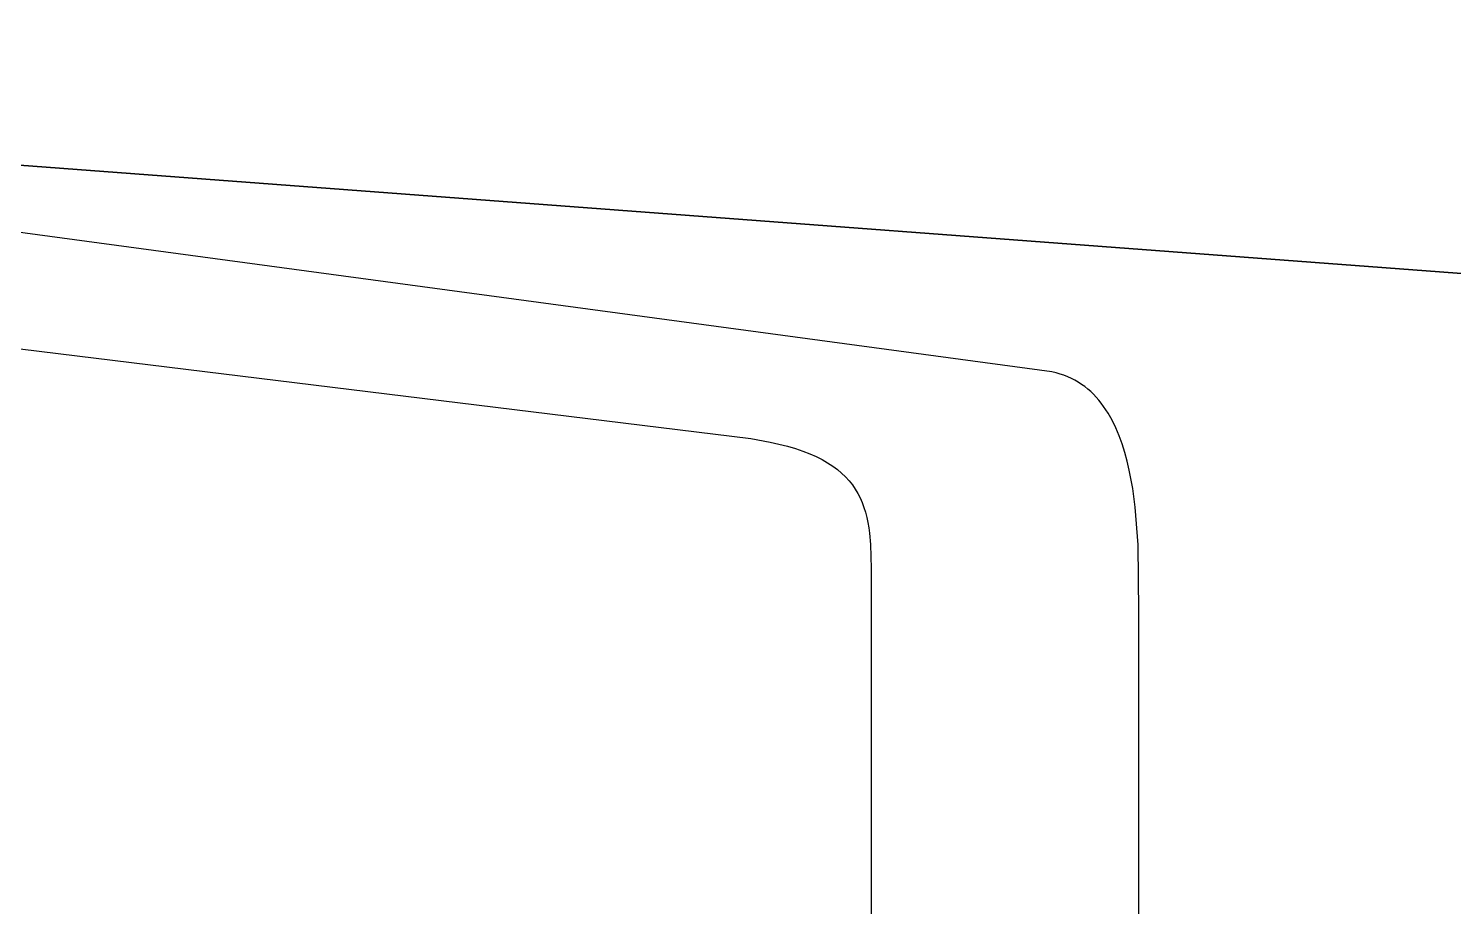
# Model space of a CAD drawing. Header units: millimetres. Extents: x 0 to 1842, y -1115 to 1018.
# Drawn here: x 536.2 to 615.5, y 62.6 to 111.5 of the extents above; entities that cross this region are included whole.
import ezdxf

# ---------------------------------------------------------------- set-up
doc = ezdxf.new("R2010")
doc.units = ezdxf.units.MM
doc.layers.add('Blocks', color=7, linetype='Continuous')
doc.layers.add('Blocks$Inner', color=7, linetype='Continuous', lineweight=25, true_color=0x007f00)
doc.layers.add('Blocks$Outline', color=7, linetype='Continuous', lineweight=35, true_color=0xff3f3f)

# ---------------------------------------------------------------- blocks, each defined once
blk = doc.blocks.new('Oxford High Office Chair Front')
at = {"layer": 'Blocks$Inner'}
for points in [[(697.919, 91.669), (470.687, 108.744), (437.367, 110.847), (411.989, 111.465), (388.377, 111.434)], [(422.136, 107.568), (576.356, 88.638), (577.444, 88.445), (578.409, 88.213), (578.847, 88.083), (579.258, 87.944), (579.64, 87.795), (579.997, 87.637), (580.328, 87.471), (580.635, 87.296), (580.918, 87.112), (581.179, 86.919), (581.418, 86.718), (581.636, 86.507), (581.835, 86.29), (582.014, 86.063), (582.175, 85.829), (582.319, 85.586), (582.448, 85.335), (582.56, 85.077), (582.659, 84.81), (582.744, 84.536), (582.816, 84.255), (582.878, 83.966), (582.929, 83.67), (582.969, 83.367), (583.025, 82.739), (583.061, 81.4), (583.061, 61.481)], [(597.961, 61.481), (597.961, 78.988), (597.912, 82.732), (597.755, 84.822), (597.617, 85.865), (597.426, 86.886), (597.31, 87.384), (597.177, 87.87), (597.028, 88.342), (596.861, 88.799), (596.676, 89.238), (596.471, 89.658), (596.245, 90.057), (595.997, 90.431), (595.865, 90.609), (595.727, 90.781), (595.583, 90.946), (595.433, 91.104), (595.277, 91.254), (595.115, 91.396), (594.946, 91.531), (594.771, 91.657), (594.589, 91.776), (594.4, 91.886), (594.204, 91.987), (594.002, 92.079), (593.792, 92.161), (593.575, 92.234), (593.351, 92.297), (593.119, 92.35), (473.743, 108.487)]]:
    blk.add_lwpolyline(points, dxfattribs=at)
at = {"layer": 'Blocks$Outline'}
blk.add_lwpolyline([(425.985, 111.124), (437.367, 110.847), (470.687, 108.744), (697.919, 91.669)], dxfattribs=at)

msp = doc.modelspace()

# ---------------------------------------------------------------- block references
at = {"layer": 'Blocks'}
msp.add_blockref('Oxford High Office Chair Front', (0, 0), dxfattribs=at)

doc.saveas('drawing.dxf')
